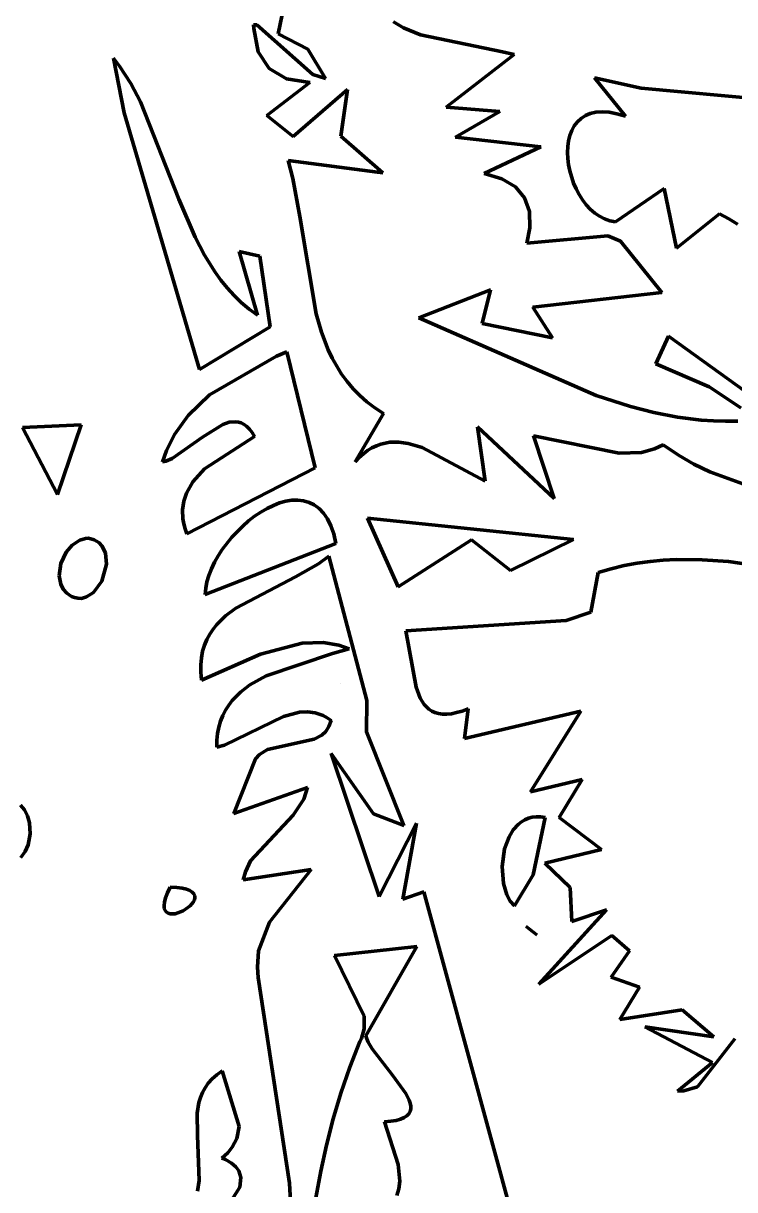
# Model space of a CAD drawing. Header units: millimetres. Extents: x 0 to 9.3, y 0 to 12.
# Drawn here: x 3.944 to 4.425, y 4.819 to 5.608 of the extents above; entities that cross this region are included whole.
import ezdxf

# ---------------------------------------------------------------- set-up
doc = ezdxf.new("R2010")
doc.units = ezdxf.units.MM
doc.layers.add('color#000000ff', color=7, linetype='CONTINUOUS', lineweight=100)
doc.layers.add('color#ffffffff', color=7, linetype='CONTINUOUS', lineweight=100)

msp = doc.modelspace()

# ---------------------------------------------------------------- linework, layer by layer
at = {"layer": 'color#000000ff'}
for p, q in [((4.11979, 5.6199), (4.11583, 5.60133)), ((4.10152, 5.60739), (4.09928, 5.60746)), ((4.09928, 5.60746), (4.09938, 5.60486)), ((4.09938, 5.60486), (4.10249, 5.58915)), ((4.13944, 5.57379), (4.10152, 5.60739)), ((4.20085, 5.60533), (4.19389, 5.60942)), ((4.21234, 5.60061), (4.20085, 5.60533)), ((4.11583, 5.60133), (4.136, 5.59095)), ((4.2677, 5.58925), (4.21234, 5.60061)), ((4.10249, 5.58915), (4.10987, 5.57785)), ((4.136, 5.59095), (4.14801, 5.57106)), ((4.22963, 5.55171), (4.27571, 5.58731)), ((4.27571, 5.58731), (4.2677, 5.58925)), ((4.00867, 5.57936), (4.0045, 5.58492)), ((4.0045, 5.58492), (4.01179, 5.54793)), ((4.01619, 5.5677), (4.00867, 5.57936)), ((4.10987, 5.57785), (4.12152, 5.57097)), ((4.14801, 5.57106), (4.13944, 5.57379)), ((4.36147, 5.56454), (4.32999, 5.57156)), ((4.32999, 5.57156), (4.35088, 5.54555)), ((4.02279, 5.55541), (4.01619, 5.5677)), ((4.13743, 5.5685), (4.10836, 5.54605)), ((4.12152, 5.57097), (4.13743, 5.5685)), ((4.12605, 5.53197), (4.16284, 5.56372)), ((4.16284, 5.56372), (4.15838, 5.53199)), ((4.50871, 5.55119), (4.36147, 5.56454)), ((4.04883, 5.48957), (4.02279, 5.55541)), ((4.01179, 5.54793), (4.06278, 5.37422)), ((4.26581, 5.54879), (4.22963, 5.55171)), ((4.23583, 5.53149), (4.26581, 5.54879)), ((4.32715, 5.54743), (4.32379, 5.54601)), ((4.33095, 5.54831), (4.32715, 5.54743)), ((4.33521, 5.54862), (4.33095, 5.54831)), ((4.33995, 5.54829), (4.33521, 5.54862)), ((4.34517, 5.54728), (4.33995, 5.54829)), ((4.10836, 5.54605), (4.12605, 5.53197)), ((4.31839, 5.54176), (4.31631, 5.53902)), ((4.32088, 5.5441), (4.31839, 5.54176)), ((4.32379, 5.54601), (4.32088, 5.5441)), ((4.35088, 5.54555), (4.34517, 5.54728)), ((4.15838, 5.53199), (4.18679, 5.50728)), ((4.31335, 5.53254), (4.31245, 5.5289)), ((4.31463, 5.53593), (4.31335, 5.53254)), ((4.31631, 5.53902), (4.31463, 5.53593)), ((4.29355, 5.52478), (4.23583, 5.53149)), ((4.25523, 5.50674), (4.29355, 5.52478)), ((4.31191, 5.52506), (4.31174, 5.52105)), ((4.31245, 5.5289), (4.31191, 5.52506)), ((4.31174, 5.52105), (4.31191, 5.51694)), ((4.31191, 5.51694), (4.31241, 5.51276)), ((4.18326, 5.50774), (4.12272, 5.51559)), ((4.12272, 5.51559), (4.12591, 5.50341)), ((4.31241, 5.51276), (4.31323, 5.50857)), ((4.31323, 5.50857), (4.31581, 5.50032)), ((4.12591, 5.50341), (4.13063, 5.47774)), ((4.18679, 5.50728), (4.18326, 5.50774)), ((4.26735, 5.50325), (4.25523, 5.50674)), ((4.27649, 5.49782), (4.26735, 5.50325)), ((4.31581, 5.50032), (4.31753, 5.49636)), ((4.28267, 5.49047), (4.27649, 5.49782)), ((4.31753, 5.49636), (4.31954, 5.49258)), ((4.31954, 5.49258), (4.3218, 5.48901)), ((4.34416, 5.47416), (4.37704, 5.49678)), ((4.37704, 5.49678), (4.38542, 5.4564)), ((4.05971, 5.46382), (4.04883, 5.48957)), ((4.28589, 5.48119), (4.28267, 5.49047)), ((4.3218, 5.48901), (4.32433, 5.48571)), ((4.32433, 5.48571), (4.32709, 5.48273)), ((4.13063, 5.47774), (4.14167, 5.4119)), ((4.28613, 5.46997), (4.28589, 5.48119)), ((4.32709, 5.48273), (4.33009, 5.4801)), ((4.33009, 5.4801), (4.3333, 5.47788)), ((4.3333, 5.47788), (4.33673, 5.47612)), ((4.38542, 5.4564), (4.41457, 5.47947)), ((4.41457, 5.47947), (4.4208, 5.47614)), ((4.28419, 5.45962), (4.28613, 5.46997)), ((4.33673, 5.47612), (4.34035, 5.47487)), ((4.34035, 5.47487), (4.34416, 5.47416)), ((4.4208, 5.47614), (4.42671, 5.47251)), ((4.06604, 5.45165), (4.05971, 5.46382)), ((4.33903, 5.46467), (4.28419, 5.45962)), ((4.34765, 5.46096), (4.33903, 5.46467)), ((4.37562, 5.42627), (4.34765, 5.46096)), ((4.10348, 5.45096), (4.08953, 5.45417)), ((4.08953, 5.45417), (4.10193, 5.41089)), ((4.07323, 5.44012), (4.06604, 5.45165)), ((4.11058, 5.40314), (4.10348, 5.45096)), ((4.07721, 5.43465), (4.07323, 5.44012)), ((4.08148, 5.42939), (4.07721, 5.43465)), ((4.08606, 5.42437), (4.08148, 5.42939)), ((4.09098, 5.4196), (4.08606, 5.42437)), ((4.21102, 5.40921), (4.25964, 5.42803)), ((4.25964, 5.42803), (4.25386, 5.40527)), ((4.28814, 5.41644), (4.37562, 5.42627)), ((4.09626, 5.4151), (4.09098, 5.4196)), ((4.10193, 5.41089), (4.09626, 5.4151)), ((4.30153, 5.3957), (4.28814, 5.41644)), ((4.14167, 5.4119), (4.14531, 5.39948)), ((4.33107, 5.35655), (4.21102, 5.40921)), ((4.06278, 5.37422), (4.11058, 5.40314)), ((4.14531, 5.39948), (4.14988, 5.38762)), ((4.25386, 5.40527), (4.30153, 5.3957)), ((4.38008, 5.39671), (4.37149, 5.37809)), ((4.43807, 5.35508), (4.38008, 5.39671)), ((4.11476, 5.38329), (4.06958, 5.35699)), ((4.12183, 5.38626), (4.11476, 5.38329)), ((4.14097, 5.30766), (4.12183, 5.38626)), ((4.14988, 5.38762), (4.15257, 5.38193)), ((4.15257, 5.38193), (4.15557, 5.37643)), ((4.15557, 5.37643), (4.1589, 5.37112)), ((4.37149, 5.37809), (4.40758, 5.36251)), ((4.1589, 5.37112), (4.16259, 5.36604)), ((4.16259, 5.36604), (4.16665, 5.36119)), ((4.16665, 5.36119), (4.17111, 5.3566)), ((4.40758, 5.36251), (4.42897, 5.34827)), ((4.06958, 5.35699), (4.05507, 5.34309)), ((4.17111, 5.3566), (4.176, 5.35226)), ((4.176, 5.35226), (4.18134, 5.34821)), ((4.35433, 5.34909), (4.33107, 5.35655)), ((4.05507, 5.34309), (4.04572, 5.33021)), ((4.18716, 5.34446), (4.16802, 5.31174)), ((4.18134, 5.34821), (4.18716, 5.34446)), ((4.37007, 5.34509), (4.35433, 5.34909)), ((4.38602, 5.34203), (4.37007, 5.34509)), ((3.98265, 5.33684), (3.94295, 5.33508)), ((3.94295, 5.33508), (3.96658, 5.28975)), ((3.96658, 5.28975), (3.98265, 5.33684)), ((4.06473, 5.32843), (4.07839, 5.33705)), ((4.07839, 5.33705), (4.08275, 5.33851)), ((4.08275, 5.33851), (4.08695, 5.33892)), ((4.08695, 5.33892), (4.08899, 5.33865)), ((4.08899, 5.33865), (4.09097, 5.33804)), ((4.09097, 5.33804), (4.0929, 5.33705)), ((4.0929, 5.33705), (4.09477, 5.33567)), ((4.09477, 5.33567), (4.09658, 5.33385)), ((4.25594, 5.29873), (4.25071, 5.33539)), ((4.25071, 5.33539), (4.30261, 5.28706)), ((4.40222, 5.34002), (4.38602, 5.34203)), ((4.41041, 5.33945), (4.40222, 5.34002)), ((4.41867, 5.33919), (4.41041, 5.33945)), ((4.427, 5.33925), (4.41867, 5.33919)), ((4.04572, 5.33021), (4.04037, 5.31945)), ((4.04416, 5.31401), (4.06473, 5.32843)), ((4.09999, 5.32883), (4.06605, 5.30711)), ((4.09658, 5.33385), (4.09832, 5.33158)), ((4.09832, 5.33158), (4.09999, 5.32883)), ((4.30261, 5.28706), (4.28863, 5.32929)), ((4.28863, 5.32929), (4.34663, 5.31758)), ((4.04037, 5.31945), (4.03772, 5.31173)), ((4.17362, 5.31727), (4.17649, 5.31943)), ((4.17649, 5.31943), (4.17942, 5.32122)), ((4.17942, 5.32122), (4.18238, 5.32265)), ((4.18238, 5.32265), (4.18538, 5.32374)), ((4.18538, 5.32374), (4.19147, 5.32498)), ((4.19147, 5.32498), (4.19767, 5.3251)), ((4.19767, 5.3251), (4.20394, 5.32425)), ((4.20394, 5.32425), (4.21342, 5.32146)), ((4.21342, 5.32146), (4.25594, 5.29873)), ((4.36172, 5.31807), (4.37064, 5.32048)), ((4.37064, 5.32048), (4.37651, 5.32319)), ((4.37651, 5.32319), (4.3867, 5.31623)), ((4.03772, 5.31173), (4.03983, 5.31225)), ((4.03983, 5.31225), (4.04416, 5.31401)), ((4.16802, 5.31174), (4.17079, 5.31471)), ((4.17079, 5.31471), (4.17362, 5.31727)), ((4.34663, 5.31758), (4.36172, 5.31807)), ((4.3867, 5.31623), (4.39722, 5.31022)), ((4.05416, 5.26306), (4.14097, 5.30766)), ((4.06605, 5.30711), (4.0581, 5.29818)), ((4.39722, 5.31022), (4.40804, 5.30507)), ((4.40804, 5.30507), (4.43044, 5.29698)), ((4.0581, 5.29818), (4.05388, 5.29064)), ((4.05388, 5.29064), (4.05211, 5.28518)), ((4.05211, 5.28518), (4.05129, 5.27935)), ((4.05129, 5.27935), (4.05154, 5.27314)), ((4.10842, 5.28022), (4.10419, 5.27775)), ((4.11268, 5.28229), (4.10842, 5.28022)), ((4.11694, 5.28392), (4.11268, 5.28229)), ((4.12115, 5.28509), (4.11694, 5.28392)), ((4.12529, 5.28575), (4.12115, 5.28509)), ((4.12931, 5.28588), (4.12529, 5.28575)), ((4.13319, 5.28542), (4.12931, 5.28588)), ((4.1369, 5.28435), (4.13319, 5.28542)), ((4.14039, 5.28263), (4.1369, 5.28435)), ((4.14364, 5.28022), (4.14039, 5.28263)), ((4.14661, 5.27709), (4.14364, 5.28022)), ((4.05154, 5.27314), (4.0521, 5.26988)), ((4.09593, 5.27178), (4.09197, 5.26835)), ((4.10001, 5.27493), (4.09593, 5.27178)), ((4.10419, 5.27775), (4.10001, 5.27493)), ((4.14927, 5.27319), (4.14661, 5.27709)), ((4.15157, 5.2685), (4.14927, 5.27319)), ((4.17646, 5.27359), (4.19707, 5.22712)), ((4.31586, 5.25932), (4.17646, 5.27359)), ((4.0521, 5.26988), (4.05297, 5.26652)), ((4.05297, 5.26652), (4.05416, 5.26306)), ((4.09197, 5.26835), (4.08458, 5.26077)), ((4.1535, 5.26298), (4.15157, 5.2685)), ((3.98164, 5.2587), (3.97655, 5.25538)), ((3.98553, 5.25987), (3.98164, 5.2587)), ((3.98761, 5.26009), (3.98553, 5.25987)), ((3.99149, 5.25901), (3.98761, 5.26009)), ((3.99459, 5.25716), (3.99149, 5.25901)), ((3.99694, 5.25466), (3.99459, 5.25716)), ((4.06663, 5.22209), (4.15501, 5.25659)), ((4.08458, 5.26077), (4.07812, 5.25248)), ((4.15501, 5.25659), (4.1535, 5.26298)), ((4.19707, 5.22712), (4.24674, 5.25891)), ((4.24674, 5.25891), (4.27307, 5.23829)), ((4.27307, 5.23829), (4.31586, 5.25932)), ((3.97249, 5.25061), (3.96893, 5.24288)), ((3.97655, 5.25538), (3.97249, 5.25061)), ((3.99916, 5.24996), (3.99694, 5.25466)), ((3.99986, 5.24257), (3.99916, 5.24996)), ((4.07531, 5.24816), (4.07284, 5.24377)), ((4.07812, 5.25248), (4.07531, 5.24816)), ((4.15015, 5.24784), (4.14325, 5.24276)), ((4.17583, 5.15028), (4.15015, 5.24784)), ((3.96893, 5.24288), (3.96782, 5.23469)), ((3.99672, 5.2311), (3.99986, 5.24257)), ((4.07284, 5.24377), (4.07073, 5.23935)), ((4.14325, 5.24276), (4.12765, 5.23389)), ((4.35007, 5.24157), (4.34129, 5.23948)), ((4.35887, 5.24321), (4.35007, 5.24157)), ((4.36767, 5.24441), (4.35887, 5.24321)), ((4.37647, 5.24521), (4.36767, 5.24441)), ((4.38528, 5.24565), (4.37647, 5.24521)), ((4.40291, 5.24556), (4.38528, 5.24565)), ((4.42056, 5.2444), (4.40291, 5.24556)), ((4.51794, 5.23023), (4.42056, 5.2444)), ((3.96782, 5.23469), (3.96882, 5.22896)), ((4.06902, 5.23494), (4.06774, 5.23057)), ((4.07073, 5.23935), (4.06902, 5.23494)), ((4.12765, 5.23389), (4.0872, 5.21276)), ((4.3325, 5.2369), (4.32746, 5.20995)), ((4.34129, 5.23948), (4.3325, 5.2369)), ((3.96882, 5.22896), (3.97044, 5.22562)), ((3.97044, 5.22562), (3.97287, 5.22283)), ((3.99091, 5.22334), (3.99672, 5.2311)), ((4.06693, 5.22627), (4.06663, 5.22209)), ((4.06774, 5.23057), (4.06693, 5.22627)), ((3.97287, 5.22283), (3.97617, 5.22074)), ((3.97617, 5.22074), (3.97816, 5.22001)), ((3.97816, 5.22001), (3.98038, 5.21952)), ((3.98038, 5.21952), (3.98283, 5.21927)), ((3.98283, 5.21927), (3.9863, 5.22033)), ((3.9863, 5.22033), (3.99091, 5.22334)), ((4.0872, 5.21276), (4.0804, 5.2076)), ((4.32746, 5.20995), (4.31088, 5.20438)), ((4.07449, 5.20179), (4.07192, 5.1986)), ((4.0804, 5.2076), (4.07449, 5.20179)), ((4.31088, 5.20438), (4.20242, 5.1974)), ((4.06965, 5.1952), (4.0677, 5.19157)), ((4.07192, 5.1986), (4.06965, 5.1952)), ((4.20242, 5.1974), (4.20928, 5.15928)), ((4.06608, 5.1877), (4.06483, 5.18356)), ((4.0677, 5.19157), (4.06608, 5.1877)), ((4.10407, 5.18162), (4.13211, 5.18912)), ((4.13211, 5.18912), (4.14632, 5.18947)), ((4.14632, 5.18947), (4.15699, 5.18766)), ((4.16409, 5.18531), (4.15275, 5.18215)), ((4.15699, 5.18766), (4.16409, 5.18531)), ((4.06397, 5.17913), (4.06353, 5.17441)), ((4.06483, 5.18356), (4.06397, 5.17913)), ((4.06397, 5.16399), (4.10407, 5.18162)), ((4.15275, 5.18215), (4.10777, 5.16708)), ((4.06353, 5.17441), (4.06352, 5.16937)), ((4.06352, 5.16937), (4.06397, 5.16399)), ((4.09688, 5.16081), (4.09047, 5.15586)), ((4.10777, 5.16708), (4.09688, 5.16081)), ((4.15784, 5.1616), (4.15784, 5.1616)), ((4.09047, 5.15586), (4.08492, 5.15018)), ((4.20928, 5.15928), (4.2121, 5.15177)), ((4.08251, 5.14704), (4.08038, 5.1437)), ((4.08492, 5.15018), (4.08251, 5.14704)), ((4.17566, 5.129), (4.17583, 5.15028)), ((4.2121, 5.15177), (4.21468, 5.14762)), ((4.21468, 5.14762), (4.21796, 5.14435)), ((4.07854, 5.14013), (4.07701, 5.13634)), ((4.08038, 5.1437), (4.07854, 5.14013)), ((4.07962, 5.12), (4.11961, 5.13957)), ((4.11961, 5.13957), (4.13036, 5.14244)), ((4.13036, 5.14244), (4.13572, 5.14269)), ((4.13572, 5.14269), (4.14107, 5.14195)), ((4.14107, 5.14195), (4.14641, 5.14006)), ((4.14641, 5.14006), (4.14907, 5.13864)), ((4.14907, 5.13864), (4.15172, 5.13687)), ((4.21796, 5.14435), (4.2199, 5.14309)), ((4.2199, 5.14309), (4.22205, 5.14211)), ((4.22205, 5.14211), (4.22444, 5.14142)), ((4.22444, 5.14142), (4.22707, 5.14106)), ((4.22707, 5.14106), (4.22996, 5.14103)), ((4.22996, 5.14103), (4.23314, 5.14136)), ((4.23314, 5.14136), (4.2366, 5.14207)), ((4.2366, 5.14207), (4.24037, 5.14317)), ((4.24037, 5.14317), (4.24445, 5.14469)), ((4.24445, 5.14469), (4.24212, 5.12458)), ((4.24212, 5.12458), (4.32078, 5.14302)), ((4.32078, 5.14302), (4.28677, 5.08851)), ((4.07581, 5.1323), (4.07496, 5.12801)), ((4.07701, 5.13634), (4.07581, 5.1323)), ((4.14815, 5.12937), (4.14539, 5.12684)), ((4.15029, 5.13268), (4.14815, 5.12937)), ((4.15172, 5.13687), (4.15029, 5.13268)), ((4.07449, 5.12346), (4.0744, 5.11864)), ((4.07496, 5.12801), (4.07449, 5.12346)), ((4.1403, 5.12419), (4.10869, 5.11712)), ((4.14539, 5.12684), (4.1403, 5.12419)), ((4.20094, 5.06578), (4.17566, 5.129)), ((4.0744, 5.11864), (4.07962, 5.12)), ((4.10342, 5.11386), (4.10051, 5.11081)), ((4.10869, 5.11712), (4.10342, 5.11386)), ((4.18424, 5.01762), (4.15169, 5.11454)), ((4.15169, 5.11454), (4.18036, 5.07371)), ((4.10051, 5.11081), (4.08591, 5.07376)), ((4.08591, 5.07376), (4.13573, 5.09137)), ((4.13573, 5.09137), (4.13327, 5.08359)), ((4.28677, 5.08851), (4.32153, 5.09687)), ((4.32153, 5.09687), (4.30596, 5.07114)), ((4.13327, 5.08359), (4.12619, 5.07266)), ((3.94439, 5.07621), (3.94158, 5.07942)), ((3.94644, 5.07221), (3.94439, 5.07621)), ((3.94771, 5.06763), (3.94644, 5.07221)), ((3.94813, 5.06018), (3.94771, 5.06763)), ((4.12619, 5.07266), (4.09713, 5.04179)), ((4.18036, 5.07371), (4.20094, 5.06578)), ((4.20964, 5.06722), (4.18424, 5.01762)), ((4.2002, 5.01581), (4.20964, 5.06722)), ((4.27855, 5.06673), (4.27499, 5.06284)), ((4.2806, 5.06831), (4.27855, 5.06673)), ((4.28282, 5.0696), (4.2806, 5.06831)), ((4.28522, 5.0706), (4.28282, 5.0696)), ((4.28781, 5.07127), (4.28522, 5.0706)), ((4.29058, 5.07158), (4.28781, 5.07127)), ((4.28847, 5.03228), (4.29667, 5.07105)), ((4.29353, 5.07152), (4.29058, 5.07158)), ((4.29667, 5.07105), (4.29353, 5.07152)), ((4.30596, 5.07114), (4.33477, 5.04953)), ((3.94671, 5.05274), (3.94813, 5.06018)), ((4.27499, 5.06284), (4.27213, 5.05812)), ((3.94471, 5.04817), (3.94671, 5.05274)), ((4.27213, 5.05812), (4.26912, 5.04995)), ((3.94184, 5.04417), (3.94471, 5.04817)), ((4.26912, 5.04995), (4.26744, 5.03803)), ((4.33477, 5.04953), (4.29629, 5.04031)), ((4.09232, 5.02897), (4.13831, 5.03586)), ((4.09713, 5.04179), (4.09373, 5.03446)), ((4.13831, 5.03586), (4.11009, 5.0004)), ((4.26744, 5.03803), (4.26835, 5.02639)), ((4.29629, 5.04031), (4.31342, 5.0237)), ((4.09373, 5.03446), (4.09232, 5.02897)), ((4.27585, 5.01143), (4.28847, 5.03228)), ((4.04103, 5.02014), (4.03976, 5.01678)), ((4.04289, 5.02404), (4.04103, 5.02014)), ((4.04729, 5.02379), (4.04289, 5.02404)), ((4.05093, 5.02329), (4.04729, 5.02379)), ((4.05386, 5.02259), (4.05093, 5.02329)), ((4.05613, 5.02169), (4.05386, 5.02259)), ((4.05779, 5.02065), (4.05613, 5.02169)), ((4.05888, 5.01947), (4.05779, 5.02065)), ((4.05946, 5.0182), (4.05888, 5.01947)), ((4.21448, 5.02084), (4.2002, 5.01581)), ((4.30629, 4.68464), (4.21448, 5.02084)), ((4.26835, 5.02639), (4.27066, 5.01879)), ((4.27066, 5.01879), (4.27296, 5.01463)), ((4.31342, 5.0237), (4.31462, 5.0007)), ((4.03901, 5.01393), (4.03875, 5.01156)), ((4.03875, 5.01156), (4.03891, 5.00965)), ((4.03976, 5.01678), (4.03901, 5.01393)), ((4.05158, 5.00797), (4.05639, 5.01138)), ((4.05639, 5.01138), (4.05861, 5.01409)), ((4.05861, 5.01409), (4.05928, 5.01548)), ((4.05928, 5.01548), (4.05957, 5.01686)), ((4.05957, 5.01686), (4.05946, 5.0182)), ((4.27296, 5.01463), (4.27585, 5.01143)), ((4.03891, 5.00965), (4.03946, 5.00816)), ((4.03946, 5.00816), (4.04033, 5.00706)), ((4.04033, 5.00706), (4.04149, 5.00632)), ((4.04149, 5.00632), (4.04288, 5.00593)), ((4.04288, 5.00593), (4.04616, 5.00603)), ((4.04616, 5.00603), (4.05158, 5.00797)), ((4.33799, 5.00861), (4.29231, 4.95835)), ((4.31462, 5.0007), (4.33799, 5.00861)), ((4.11009, 5.0004), (4.10263, 4.98083)), ((4.28372, 4.99744), (4.28794, 4.99403)), ((4.29089, 4.99164), (4.28372, 4.99744)), ((4.28794, 4.99403), (4.29089, 4.99164)), ((4.29231, 4.95835), (4.34164, 4.99133)), ((4.34164, 4.99133), (4.3536, 4.98082)), ((4.10263, 4.98083), (4.1019, 4.9698)), ((4.15416, 4.97775), (4.20983, 4.98387)), ((4.20983, 4.98387), (4.17528, 4.92346)), ((4.3536, 4.98082), (4.34128, 4.96308)), ((4.17421, 4.93666), (4.15416, 4.97775)), ((4.1019, 4.9698), (4.10237, 4.96279)), ((4.10237, 4.96279), (4.12353, 4.82376)), ((4.34128, 4.96308), (4.36046, 4.95641)), ((4.36046, 4.95641), (4.34701, 4.93446)), ((4.34701, 4.93446), (4.38925, 4.94107)), ((4.38925, 4.94107), (4.41065, 4.92285)), ((4.1742, 4.92824), (4.17421, 4.93666)), ((4.17232, 4.92171), (4.1742, 4.92824)), ((4.41065, 4.92285), (4.36394, 4.92951)), ((4.36394, 4.92951), (4.40983, 4.90536)), ((4.16446, 4.90216), (4.17129, 4.91949)), ((4.17129, 4.91949), (4.17232, 4.92171)), ((4.17528, 4.92346), (4.17592, 4.92138)), ((4.17592, 4.92138), (4.17687, 4.91919)), ((4.17687, 4.91919), (4.17955, 4.91456)), ((4.39964, 4.88899), (4.42482, 4.92146)), ((4.17955, 4.91456), (4.19335, 4.89683)), ((4.15843, 4.88472), (4.16446, 4.90216)), ((4.40983, 4.90536), (4.38607, 4.88599)), ((4.07124, 4.89427), (4.06863, 4.89133)), ((4.07434, 4.89704), (4.07124, 4.89427)), ((4.07798, 4.89963), (4.07434, 4.89704)), ((4.08954, 4.86204), (4.07798, 4.89963)), ((4.19335, 4.89683), (4.20241, 4.88445)), ((4.06474, 4.88504), (4.06338, 4.88169)), ((4.06648, 4.88825), (4.06474, 4.88504)), ((4.06863, 4.89133), (4.06648, 4.88825)), ((4.15317, 4.86717), (4.15843, 4.88472)), ((4.38607, 4.88599), (4.39042, 4.88617)), ((4.39042, 4.88617), (4.39964, 4.88899)), ((4.06236, 4.87824), (4.0612, 4.87106)), ((4.06338, 4.88169), (4.06236, 4.87824)), ((4.20241, 4.88445), (4.20467, 4.87995)), ((4.20467, 4.87995), (4.20536, 4.87786)), ((4.20536, 4.87786), (4.20572, 4.87587)), ((4.0612, 4.87106), (4.06128, 4.85593)), ((4.20307, 4.86932), (4.20121, 4.86809)), ((4.20442, 4.87073), (4.20307, 4.86932)), ((4.20529, 4.8723), (4.20442, 4.87073)), ((4.20571, 4.87401), (4.20529, 4.8723)), ((4.20572, 4.87587), (4.20571, 4.87401)), ((4.08797, 4.85394), (4.08954, 4.86204)), ((4.14862, 4.84951), (4.15317, 4.86717)), ((4.19216, 4.86558), (4.18787, 4.86517)), ((4.18787, 4.86517), (4.19721, 4.83647)), ((4.19579, 4.86621), (4.19216, 4.86558)), ((4.19879, 4.86705), (4.19579, 4.86621)), ((4.20121, 4.86809), (4.19879, 4.86705)), ((4.06128, 4.85593), (4.0626, 4.82544)), ((4.08489, 4.8481), (4.08797, 4.85394)), ((4.08179, 4.84435), (4.08489, 4.8481)), ((4.14473, 4.83176), (4.14862, 4.84951)), ((4.07774, 4.84072), (4.08179, 4.84435)), ((4.08025, 4.83968), (4.07774, 4.84072)), ((4.08439, 4.83738), (4.08025, 4.83968)), ((4.0874, 4.83481), (4.08439, 4.83738)), ((4.0894, 4.83202), (4.0874, 4.83481)), ((4.09073, 4.82749), (4.0894, 4.83202)), ((4.14145, 4.81392), (4.14473, 4.83176)), ((4.19721, 4.83647), (4.19818, 4.825)), ((4.0626, 4.82544), (4.0614, 4.81837)), ((4.08992, 4.82097), (4.09073, 4.82749)), ((4.12353, 4.82376), (4.12542, 4.78868)), ((4.19818, 4.825), (4.19761, 4.81991)), ((4.07434, 4.79634), (4.08992, 4.82097)), ((4.19761, 4.81991), (4.19619, 4.81545))]:
    msp.add_line(p, q, dxfattribs=at)
at = {"layer": 'color#ffffffff'}
for p, q in [((4.11583, 5.60133), (4.11979, 5.6199)), ((4.09938, 5.60486), (4.09928, 5.60746)), ((4.09928, 5.60746), (4.10152, 5.60739)), ((4.10249, 5.58915), (4.09938, 5.60486)), ((4.10152, 5.60739), (4.13944, 5.57379)), ((4.19389, 5.60942), (4.20085, 5.60533)), ((4.20085, 5.60533), (4.21234, 5.60061)), ((4.136, 5.59095), (4.11583, 5.60133)), ((4.21234, 5.60061), (4.2677, 5.58925)), ((4.10987, 5.57785), (4.10249, 5.58915)), ((4.14801, 5.57106), (4.136, 5.59095)), ((4.27571, 5.58731), (4.22963, 5.55171)), ((4.2677, 5.58925), (4.27571, 5.58731)), ((4.01179, 5.54793), (4.0045, 5.58492)), ((4.0045, 5.58492), (4.00867, 5.57936)), ((4.00867, 5.57936), (4.01619, 5.5677)), ((4.12152, 5.57097), (4.10987, 5.57785)), ((4.13944, 5.57379), (4.14801, 5.57106)), ((4.35088, 5.54555), (4.32999, 5.57156)), ((4.32999, 5.57156), (4.36147, 5.56454)), ((4.01619, 5.5677), (4.02279, 5.55541)), ((4.10836, 5.54605), (4.13743, 5.5685)), ((4.13743, 5.5685), (4.12152, 5.57097)), ((4.16284, 5.56372), (4.12605, 5.53197)), ((4.15838, 5.53199), (4.16284, 5.56372)), ((4.36147, 5.56454), (4.50871, 5.55119)), ((4.02279, 5.55541), (4.04883, 5.48957)), ((4.06278, 5.37422), (4.01179, 5.54793)), ((4.22963, 5.55171), (4.26581, 5.54879)), ((4.26581, 5.54879), (4.23583, 5.53149)), ((4.32379, 5.54601), (4.32715, 5.54743)), ((4.32715, 5.54743), (4.33095, 5.54831)), ((4.33095, 5.54831), (4.33521, 5.54862)), ((4.33521, 5.54862), (4.33995, 5.54829)), ((4.33995, 5.54829), (4.34517, 5.54728)), ((4.12605, 5.53197), (4.10836, 5.54605)), ((4.31631, 5.53902), (4.31839, 5.54176)), ((4.31839, 5.54176), (4.32088, 5.5441)), ((4.32088, 5.5441), (4.32379, 5.54601)), ((4.34517, 5.54728), (4.35088, 5.54555)), ((4.18679, 5.50728), (4.15838, 5.53199)), ((4.31245, 5.5289), (4.31335, 5.53254)), ((4.31335, 5.53254), (4.31463, 5.53593)), ((4.31463, 5.53593), (4.31631, 5.53902)), ((4.23583, 5.53149), (4.29355, 5.52478)), ((4.29355, 5.52478), (4.25523, 5.50674)), ((4.31174, 5.52105), (4.31191, 5.52506)), ((4.31191, 5.52506), (4.31245, 5.5289)), ((4.31191, 5.51694), (4.31174, 5.52105)), ((4.31241, 5.51276), (4.31191, 5.51694)), ((4.12591, 5.50341), (4.12272, 5.51559)), ((4.12272, 5.51559), (4.18326, 5.50774)), ((4.31323, 5.50857), (4.31241, 5.51276)), ((4.31581, 5.50032), (4.31323, 5.50857)), ((4.13063, 5.47774), (4.12591, 5.50341)), ((4.18326, 5.50774), (4.18679, 5.50728)), ((4.25523, 5.50674), (4.26735, 5.50325)), ((4.26735, 5.50325), (4.27649, 5.49782)), ((4.31753, 5.49636), (4.31581, 5.50032)), ((4.27649, 5.49782), (4.28267, 5.49047)), ((4.31954, 5.49258), (4.31753, 5.49636)), ((4.3218, 5.48901), (4.31954, 5.49258)), ((4.37704, 5.49678), (4.34416, 5.47416)), ((4.38542, 5.4564), (4.37704, 5.49678)), ((4.04883, 5.48957), (4.05971, 5.46382)), ((4.28267, 5.49047), (4.28589, 5.48119)), ((4.32433, 5.48571), (4.3218, 5.48901)), ((4.32709, 5.48273), (4.32433, 5.48571)), ((4.14167, 5.4119), (4.13063, 5.47774)), ((4.28589, 5.48119), (4.28613, 5.46997)), ((4.33009, 5.4801), (4.32709, 5.48273)), ((4.3333, 5.47788), (4.33009, 5.4801)), ((4.33673, 5.47612), (4.3333, 5.47788)), ((4.41457, 5.47947), (4.38542, 5.4564)), ((4.4208, 5.47614), (4.41457, 5.47947)), ((4.28613, 5.46997), (4.28419, 5.45962)), ((4.34035, 5.47487), (4.33673, 5.47612)), ((4.34416, 5.47416), (4.34035, 5.47487)), ((4.42671, 5.47251), (4.4208, 5.47614)), ((4.05971, 5.46382), (4.06604, 5.45165)), ((4.28419, 5.45962), (4.33903, 5.46467)), ((4.33903, 5.46467), (4.34765, 5.46096)), ((4.34765, 5.46096), (4.37562, 5.42627)), ((4.10193, 5.41089), (4.08953, 5.45417)), ((4.08953, 5.45417), (4.10348, 5.45096)), ((4.06604, 5.45165), (4.07323, 5.44012)), ((4.10348, 5.45096), (4.11058, 5.40314)), ((4.07323, 5.44012), (4.07721, 5.43465)), ((4.07721, 5.43465), (4.08148, 5.42939)), ((4.08148, 5.42939), (4.08606, 5.42437)), ((4.08606, 5.42437), (4.09098, 5.4196)), ((4.25964, 5.42803), (4.21102, 5.40921)), ((4.25386, 5.40527), (4.25964, 5.42803)), ((4.37562, 5.42627), (4.28814, 5.41644)), ((4.09098, 5.4196), (4.09626, 5.4151)), ((4.09626, 5.4151), (4.10193, 5.41089)), ((4.28814, 5.41644), (4.30153, 5.3957)), ((4.14531, 5.39948), (4.14167, 5.4119)), ((4.21102, 5.40921), (4.33107, 5.35655)), ((4.11058, 5.40314), (4.06278, 5.37422)), ((4.14988, 5.38762), (4.14531, 5.39948)), ((4.30153, 5.3957), (4.25386, 5.40527)), ((4.37149, 5.37809), (4.38008, 5.39671)), ((4.38008, 5.39671), (4.43807, 5.35508)), ((4.06958, 5.35699), (4.11476, 5.38329)), ((4.11476, 5.38329), (4.12183, 5.38626)), ((4.12183, 5.38626), (4.14097, 5.30766)), ((4.15257, 5.38193), (4.14988, 5.38762)), ((4.15557, 5.37643), (4.15257, 5.38193)), ((4.1589, 5.37112), (4.15557, 5.37643)), ((4.40758, 5.36251), (4.37149, 5.37809)), ((4.16259, 5.36604), (4.1589, 5.37112)), ((4.16665, 5.36119), (4.16259, 5.36604)), ((4.17111, 5.3566), (4.16665, 5.36119)), ((4.42897, 5.34827), (4.40758, 5.36251)), ((4.05507, 5.34309), (4.06958, 5.35699)), ((4.176, 5.35226), (4.17111, 5.3566)), ((4.18134, 5.34821), (4.176, 5.35226)), ((4.33107, 5.35655), (4.35433, 5.34909)), ((4.04572, 5.33021), (4.05507, 5.34309)), ((4.16802, 5.31174), (4.18716, 5.34446)), ((4.18716, 5.34446), (4.18134, 5.34821)), ((4.35433, 5.34909), (4.37007, 5.34509)), ((4.37007, 5.34509), (4.38602, 5.34203)), ((3.94295, 5.33508), (3.98265, 5.33684)), ((3.96658, 5.28975), (3.94295, 5.33508)), ((3.98265, 5.33684), (3.96658, 5.28975)), ((4.07839, 5.33705), (4.06473, 5.32843)), ((4.08275, 5.33851), (4.07839, 5.33705)), ((4.08695, 5.33892), (4.08275, 5.33851)), ((4.08899, 5.33865), (4.08695, 5.33892)), ((4.09097, 5.33804), (4.08899, 5.33865)), ((4.0929, 5.33705), (4.09097, 5.33804)), ((4.09477, 5.33567), (4.0929, 5.33705)), ((4.09658, 5.33385), (4.09477, 5.33567)), ((4.30261, 5.28706), (4.25071, 5.33539)), ((4.25071, 5.33539), (4.25594, 5.29873)), ((4.38602, 5.34203), (4.40222, 5.34002)), ((4.40222, 5.34002), (4.41041, 5.33945)), ((4.41041, 5.33945), (4.41867, 5.33919)), ((4.41867, 5.33919), (4.427, 5.33925)), ((4.04037, 5.31945), (4.04572, 5.33021)), ((4.06473, 5.32843), (4.04416, 5.31401)), ((4.06605, 5.30711), (4.09999, 5.32883)), ((4.09832, 5.33158), (4.09658, 5.33385)), ((4.09999, 5.32883), (4.09832, 5.33158)), ((4.34663, 5.31758), (4.28863, 5.32929)), ((4.28863, 5.32929), (4.30261, 5.28706)), ((4.03772, 5.31173), (4.04037, 5.31945)), ((4.17649, 5.31943), (4.17362, 5.31727)), ((4.17942, 5.32122), (4.17649, 5.31943)), ((4.18238, 5.32265), (4.17942, 5.32122)), ((4.18538, 5.32374), (4.18238, 5.32265)), ((4.19147, 5.32498), (4.18538, 5.32374)), ((4.19767, 5.3251), (4.19147, 5.32498)), ((4.20394, 5.32425), (4.19767, 5.3251)), ((4.21342, 5.32146), (4.20394, 5.32425)), ((4.25594, 5.29873), (4.21342, 5.32146)), ((4.37064, 5.32048), (4.36172, 5.31807)), ((4.37651, 5.32319), (4.37064, 5.32048)), ((4.3867, 5.31623), (4.37651, 5.32319)), ((4.03983, 5.31225), (4.03772, 5.31173)), ((4.04416, 5.31401), (4.03983, 5.31225)), ((4.17079, 5.31471), (4.16802, 5.31174)), ((4.17362, 5.31727), (4.17079, 5.31471)), ((4.36172, 5.31807), (4.34663, 5.31758)), ((4.39722, 5.31022), (4.3867, 5.31623)), ((4.14097, 5.30766), (4.05416, 5.26306)), ((4.0581, 5.29818), (4.06605, 5.30711)), ((4.40804, 5.30507), (4.39722, 5.31022)), ((4.43044, 5.29698), (4.40804, 5.30507)), ((4.05388, 5.29064), (4.0581, 5.29818)), ((4.05211, 5.28518), (4.05388, 5.29064)), ((4.05129, 5.27935), (4.05211, 5.28518)), ((4.05154, 5.27314), (4.05129, 5.27935)), ((4.10419, 5.27775), (4.10842, 5.28022)), ((4.10842, 5.28022), (4.11268, 5.28229)), ((4.11268, 5.28229), (4.11694, 5.28392)), ((4.11694, 5.28392), (4.12115, 5.28509)), ((4.12115, 5.28509), (4.12529, 5.28575)), ((4.12529, 5.28575), (4.12931, 5.28588)), ((4.12931, 5.28588), (4.13319, 5.28542)), ((4.13319, 5.28542), (4.1369, 5.28435)), ((4.1369, 5.28435), (4.14039, 5.28263)), ((4.14039, 5.28263), (4.14364, 5.28022)), ((4.14364, 5.28022), (4.14661, 5.27709)), ((4.0521, 5.26988), (4.05154, 5.27314)), ((4.09197, 5.26835), (4.09593, 5.27178)), ((4.09593, 5.27178), (4.10001, 5.27493)), ((4.10001, 5.27493), (4.10419, 5.27775)), ((4.14661, 5.27709), (4.14927, 5.27319)), ((4.14927, 5.27319), (4.15157, 5.2685)), ((4.17646, 5.27359), (4.31586, 5.25932)), ((4.19707, 5.22712), (4.17646, 5.27359)), ((4.05297, 5.26652), (4.0521, 5.26988)), ((4.05416, 5.26306), (4.05297, 5.26652)), ((4.08458, 5.26077), (4.09197, 5.26835)), ((4.15157, 5.2685), (4.1535, 5.26298)), ((3.97655, 5.25538), (3.98164, 5.2587)), ((3.98164, 5.2587), (3.98553, 5.25987)), ((3.98553, 5.25987), (3.98761, 5.26009)), ((3.98761, 5.26009), (3.99149, 5.25901)), ((3.99149, 5.25901), (3.99459, 5.25716)), ((3.99459, 5.25716), (3.99694, 5.25466)), ((4.15501, 5.25659), (4.06663, 5.22209)), ((4.07812, 5.25248), (4.08458, 5.26077)), ((4.1535, 5.26298), (4.15501, 5.25659)), ((4.24674, 5.25891), (4.19707, 5.22712)), ((4.27307, 5.23829), (4.24674, 5.25891)), ((4.31586, 5.25932), (4.27307, 5.23829)), ((3.96893, 5.24288), (3.97249, 5.25061)), ((3.97249, 5.25061), (3.97655, 5.25538)), ((3.99694, 5.25466), (3.99916, 5.24996)), ((3.99916, 5.24996), (3.99986, 5.24257)), ((4.07284, 5.24377), (4.07531, 5.24816)), ((4.07531, 5.24816), (4.07812, 5.25248)), ((4.14325, 5.24276), (4.15015, 5.24784)), ((4.15015, 5.24784), (4.17583, 5.15028)), ((3.96782, 5.23469), (3.96893, 5.24288)), ((3.99986, 5.24257), (3.99672, 5.2311)), ((4.07073, 5.23935), (4.07284, 5.24377)), ((4.12765, 5.23389), (4.14325, 5.24276)), ((4.34129, 5.23948), (4.35007, 5.24157)), ((4.35007, 5.24157), (4.35887, 5.24321)), ((4.35887, 5.24321), (4.36767, 5.24441)), ((4.36767, 5.24441), (4.37647, 5.24521)), ((4.37647, 5.24521), (4.38528, 5.24565)), ((4.38528, 5.24565), (4.40291, 5.24556)), ((4.40291, 5.24556), (4.42056, 5.2444)), ((4.42056, 5.2444), (4.51794, 5.23023)), ((3.96882, 5.22896), (3.96782, 5.23469)), ((4.06774, 5.23057), (4.06902, 5.23494)), ((4.06902, 5.23494), (4.07073, 5.23935)), ((4.0872, 5.21276), (4.12765, 5.23389)), ((4.32746, 5.20995), (4.3325, 5.2369)), ((4.3325, 5.2369), (4.34129, 5.23948)), ((3.97044, 5.22562), (3.96882, 5.22896)), ((3.97287, 5.22283), (3.97044, 5.22562)), ((3.99672, 5.2311), (3.99091, 5.22334)), ((4.06663, 5.22209), (4.06693, 5.22627)), ((4.06693, 5.22627), (4.06774, 5.23057)), ((3.97617, 5.22074), (3.97287, 5.22283)), ((3.97816, 5.22001), (3.97617, 5.22074)), ((3.98038, 5.21952), (3.97816, 5.22001)), ((3.98283, 5.21927), (3.98038, 5.21952)), ((3.9863, 5.22033), (3.98283, 5.21927)), ((3.99091, 5.22334), (3.9863, 5.22033)), ((4.0804, 5.2076), (4.0872, 5.21276)), ((4.31088, 5.20438), (4.32746, 5.20995)), ((4.07192, 5.1986), (4.07449, 5.20179)), ((4.07449, 5.20179), (4.0804, 5.2076)), ((4.20242, 5.1974), (4.31088, 5.20438)), ((4.0677, 5.19157), (4.06965, 5.1952)), ((4.06965, 5.1952), (4.07192, 5.1986)), ((4.20928, 5.15928), (4.20242, 5.1974)), ((4.06483, 5.18356), (4.06608, 5.1877)), ((4.06608, 5.1877), (4.0677, 5.19157)), ((4.13211, 5.18912), (4.10407, 5.18162)), ((4.14632, 5.18947), (4.13211, 5.18912)), ((4.15699, 5.18766), (4.14632, 5.18947)), ((4.15275, 5.18215), (4.16409, 5.18531)), ((4.16409, 5.18531), (4.15699, 5.18766)), ((4.06353, 5.17441), (4.06397, 5.17913)), ((4.06397, 5.17913), (4.06483, 5.18356)), ((4.10407, 5.18162), (4.06397, 5.16399)), ((4.10777, 5.16708), (4.15275, 5.18215)), ((4.06352, 5.16937), (4.06353, 5.17441)), ((4.06397, 5.16399), (4.06352, 5.16937)), ((4.09047, 5.15586), (4.09688, 5.16081)), ((4.09688, 5.16081), (4.10777, 5.16708)), ((4.15784, 5.1616), (4.15784, 5.1616)), ((4.08492, 5.15018), (4.09047, 5.15586)), ((4.2121, 5.15177), (4.20928, 5.15928)), ((4.08038, 5.1437), (4.08251, 5.14704)), ((4.08251, 5.14704), (4.08492, 5.15018)), ((4.17583, 5.15028), (4.17566, 5.129)), ((4.21468, 5.14762), (4.2121, 5.15177)), ((4.21796, 5.14435), (4.21468, 5.14762)), ((4.07701, 5.13634), (4.07854, 5.14013)), ((4.07854, 5.14013), (4.08038, 5.1437)), ((4.11961, 5.13957), (4.07962, 5.12)), ((4.13036, 5.14244), (4.11961, 5.13957)), ((4.13572, 5.14269), (4.13036, 5.14244)), ((4.14107, 5.14195), (4.13572, 5.14269)), ((4.14641, 5.14006), (4.14107, 5.14195)), ((4.14907, 5.13864), (4.14641, 5.14006)), ((4.15172, 5.13687), (4.14907, 5.13864)), ((4.2199, 5.14309), (4.21796, 5.14435)), ((4.22205, 5.14211), (4.2199, 5.14309)), ((4.22444, 5.14142), (4.22205, 5.14211)), ((4.22707, 5.14106), (4.22444, 5.14142)), ((4.22996, 5.14103), (4.22707, 5.14106)), ((4.23314, 5.14136), (4.22996, 5.14103)), ((4.2366, 5.14207), (4.23314, 5.14136)), ((4.24037, 5.14317), (4.2366, 5.14207)), ((4.24445, 5.14469), (4.24037, 5.14317)), ((4.24212, 5.12458), (4.24445, 5.14469)), ((4.32078, 5.14302), (4.24212, 5.12458)), ((4.28677, 5.08851), (4.32078, 5.14302)), ((4.07496, 5.12801), (4.07581, 5.1323)), ((4.07581, 5.1323), (4.07701, 5.13634)), ((4.14539, 5.12684), (4.14815, 5.12937)), ((4.14815, 5.12937), (4.15029, 5.13268)), ((4.15029, 5.13268), (4.15172, 5.13687)), ((4.0744, 5.11864), (4.07449, 5.12346)), ((4.07449, 5.12346), (4.07496, 5.12801)), ((4.10869, 5.11712), (4.1403, 5.12419)), ((4.1403, 5.12419), (4.14539, 5.12684)), ((4.17566, 5.129), (4.20094, 5.06578)), ((4.07962, 5.12), (4.0744, 5.11864)), ((4.10051, 5.11081), (4.10342, 5.11386)), ((4.10342, 5.11386), (4.10869, 5.11712)), ((4.18036, 5.07371), (4.15169, 5.11454)), ((4.15169, 5.11454), (4.18424, 5.01762)), ((4.08591, 5.07376), (4.10051, 5.11081)), ((4.13573, 5.09137), (4.08591, 5.07376)), ((4.13327, 5.08359), (4.13573, 5.09137)), ((4.32153, 5.09687), (4.28677, 5.08851)), ((4.30596, 5.07114), (4.32153, 5.09687)), ((4.12619, 5.07266), (4.13327, 5.08359)), ((3.94158, 5.07942), (3.94439, 5.07621)), ((3.94439, 5.07621), (3.94644, 5.07221)), ((3.94644, 5.07221), (3.94771, 5.06763)), ((3.94771, 5.06763), (3.94813, 5.06018)), ((4.09713, 5.04179), (4.12619, 5.07266)), ((4.20094, 5.06578), (4.18036, 5.07371)), ((4.18424, 5.01762), (4.20964, 5.06722)), ((4.20964, 5.06722), (4.2002, 5.01581)), ((4.27499, 5.06284), (4.27855, 5.06673)), ((4.27855, 5.06673), (4.2806, 5.06831)), ((4.2806, 5.06831), (4.28282, 5.0696)), ((4.28282, 5.0696), (4.28522, 5.0706)), ((4.28522, 5.0706), (4.28781, 5.07127)), ((4.28781, 5.07127), (4.29058, 5.07158)), ((4.29667, 5.07105), (4.28847, 5.03228)), ((4.29058, 5.07158), (4.29353, 5.07152)), ((4.29353, 5.07152), (4.29667, 5.07105)), ((4.33477, 5.04953), (4.30596, 5.07114)), ((3.94813, 5.06018), (3.94671, 5.05274)), ((4.27213, 5.05812), (4.27499, 5.06284)), ((3.94671, 5.05274), (3.94471, 5.04817)), ((4.26912, 5.04995), (4.27213, 5.05812)), ((3.94471, 5.04817), (3.94184, 5.04417)), ((4.26744, 5.03803), (4.26912, 5.04995)), ((4.29629, 5.04031), (4.33477, 5.04953)), ((4.13831, 5.03586), (4.09232, 5.02897)), ((4.09373, 5.03446), (4.09713, 5.04179)), ((4.11009, 5.0004), (4.13831, 5.03586)), ((4.26835, 5.02639), (4.26744, 5.03803)), ((4.31342, 5.0237), (4.29629, 5.04031)), ((4.09232, 5.02897), (4.09373, 5.03446)), ((4.28847, 5.03228), (4.27585, 5.01143)), ((4.03976, 5.01678), (4.04103, 5.02014)), ((4.04103, 5.02014), (4.04289, 5.02404)), ((4.04289, 5.02404), (4.04729, 5.02379)), ((4.04729, 5.02379), (4.05093, 5.02329)), ((4.05093, 5.02329), (4.05386, 5.02259)), ((4.05386, 5.02259), (4.05613, 5.02169)), ((4.05613, 5.02169), (4.05779, 5.02065)), ((4.05779, 5.02065), (4.05888, 5.01947)), ((4.05888, 5.01947), (4.05946, 5.0182)), ((4.2002, 5.01581), (4.21448, 5.02084)), ((4.21448, 5.02084), (4.30629, 4.68464)), ((4.27066, 5.01879), (4.26835, 5.02639)), ((4.27296, 5.01463), (4.27066, 5.01879)), ((4.31462, 5.0007), (4.31342, 5.0237)), ((4.03875, 5.01156), (4.03901, 5.01393)), ((4.03891, 5.00965), (4.03875, 5.01156)), ((4.03901, 5.01393), (4.03976, 5.01678)), ((4.05639, 5.01138), (4.05158, 5.00797)), ((4.05861, 5.01409), (4.05639, 5.01138)), ((4.05928, 5.01548), (4.05861, 5.01409)), ((4.05957, 5.01686), (4.05928, 5.01548)), ((4.05946, 5.0182), (4.05957, 5.01686)), ((4.27585, 5.01143), (4.27296, 5.01463)), ((4.03946, 5.00816), (4.03891, 5.00965)), ((4.04033, 5.00706), (4.03946, 5.00816)), ((4.04149, 5.00632), (4.04033, 5.00706)), ((4.04288, 5.00593), (4.04149, 5.00632)), ((4.04616, 5.00603), (4.04288, 5.00593)), ((4.05158, 5.00797), (4.04616, 5.00603)), ((4.29231, 4.95835), (4.33799, 5.00861)), ((4.33799, 5.00861), (4.31462, 5.0007)), ((4.10263, 4.98083), (4.11009, 5.0004)), ((4.28372, 4.99744), (4.29089, 4.99164)), ((4.28794, 4.99403), (4.28372, 4.99744)), ((4.29089, 4.99164), (4.28794, 4.99403)), ((4.34164, 4.99133), (4.29231, 4.95835)), ((4.3536, 4.98082), (4.34164, 4.99133)), ((4.1019, 4.9698), (4.10263, 4.98083)), ((4.20983, 4.98387), (4.15416, 4.97775)), ((4.17528, 4.92346), (4.20983, 4.98387)), ((4.34128, 4.96308), (4.3536, 4.98082)), ((4.15416, 4.97775), (4.17421, 4.93666)), ((4.10237, 4.96279), (4.1019, 4.9698)), ((4.12353, 4.82376), (4.10237, 4.96279)), ((4.36046, 4.95641), (4.34128, 4.96308)), ((4.34701, 4.93446), (4.36046, 4.95641)), ((4.38925, 4.94107), (4.34701, 4.93446)), ((4.41065, 4.92285), (4.38925, 4.94107)), ((4.17421, 4.93666), (4.1742, 4.92824)), ((4.1742, 4.92824), (4.17232, 4.92171)), ((4.40983, 4.90536), (4.36394, 4.92951)), ((4.36394, 4.92951), (4.41065, 4.92285)), ((4.17129, 4.91949), (4.16446, 4.90216)), ((4.17232, 4.92171), (4.17129, 4.91949)), ((4.17592, 4.92138), (4.17528, 4.92346)), ((4.17687, 4.91919), (4.17592, 4.92138)), ((4.17955, 4.91456), (4.17687, 4.91919)), ((4.42482, 4.92146), (4.39964, 4.88899)), ((4.19335, 4.89683), (4.17955, 4.91456)), ((4.16446, 4.90216), (4.15843, 4.88472)), ((4.38607, 4.88599), (4.40983, 4.90536)), ((4.06863, 4.89133), (4.07124, 4.89427)), ((4.07124, 4.89427), (4.07434, 4.89704)), ((4.07434, 4.89704), (4.07798, 4.89963)), ((4.07798, 4.89963), (4.08954, 4.86204)), ((4.20241, 4.88445), (4.19335, 4.89683)), ((4.06338, 4.88169), (4.06474, 4.88504)), ((4.06474, 4.88504), (4.06648, 4.88825)), ((4.06648, 4.88825), (4.06863, 4.89133)), ((4.15843, 4.88472), (4.15317, 4.86717)), ((4.39042, 4.88617), (4.38607, 4.88599)), ((4.39964, 4.88899), (4.39042, 4.88617)), ((4.0612, 4.87106), (4.06236, 4.87824)), ((4.06236, 4.87824), (4.06338, 4.88169)), ((4.20467, 4.87995), (4.20241, 4.88445)), ((4.20536, 4.87786), (4.20467, 4.87995)), ((4.20572, 4.87587), (4.20536, 4.87786)), ((4.06128, 4.85593), (4.0612, 4.87106)), ((4.20121, 4.86809), (4.20307, 4.86932)), ((4.20307, 4.86932), (4.20442, 4.87073)), ((4.20442, 4.87073), (4.20529, 4.8723)), ((4.20529, 4.8723), (4.20571, 4.87401)), ((4.20571, 4.87401), (4.20572, 4.87587)), ((4.08954, 4.86204), (4.08797, 4.85394)), ((4.15317, 4.86717), (4.14862, 4.84951)), ((4.18787, 4.86517), (4.19216, 4.86558)), ((4.19721, 4.83647), (4.18787, 4.86517)), ((4.19216, 4.86558), (4.19579, 4.86621)), ((4.19579, 4.86621), (4.19879, 4.86705)), ((4.19879, 4.86705), (4.20121, 4.86809)), ((4.0626, 4.82544), (4.06128, 4.85593)), ((4.08797, 4.85394), (4.08489, 4.8481)), ((4.08489, 4.8481), (4.08179, 4.84435)), ((4.14862, 4.84951), (4.14473, 4.83176)), ((4.08179, 4.84435), (4.07774, 4.84072)), ((4.07774, 4.84072), (4.08025, 4.83968)), ((4.08025, 4.83968), (4.08439, 4.83738)), ((4.08439, 4.83738), (4.0874, 4.83481)), ((4.0874, 4.83481), (4.0894, 4.83202)), ((4.0894, 4.83202), (4.09073, 4.82749)), ((4.14473, 4.83176), (4.14145, 4.81392)), ((4.19818, 4.825), (4.19721, 4.83647)), ((4.0614, 4.81837), (4.0626, 4.82544)), ((4.09073, 4.82749), (4.08992, 4.82097)), ((4.12542, 4.78868), (4.12353, 4.82376)), ((4.19761, 4.81991), (4.19818, 4.825)), ((4.08992, 4.82097), (4.07434, 4.79634)), ((4.19619, 4.81545), (4.19761, 4.81991))]:
    msp.add_line(p, q, dxfattribs=at)

doc.saveas('drawing.dxf')
